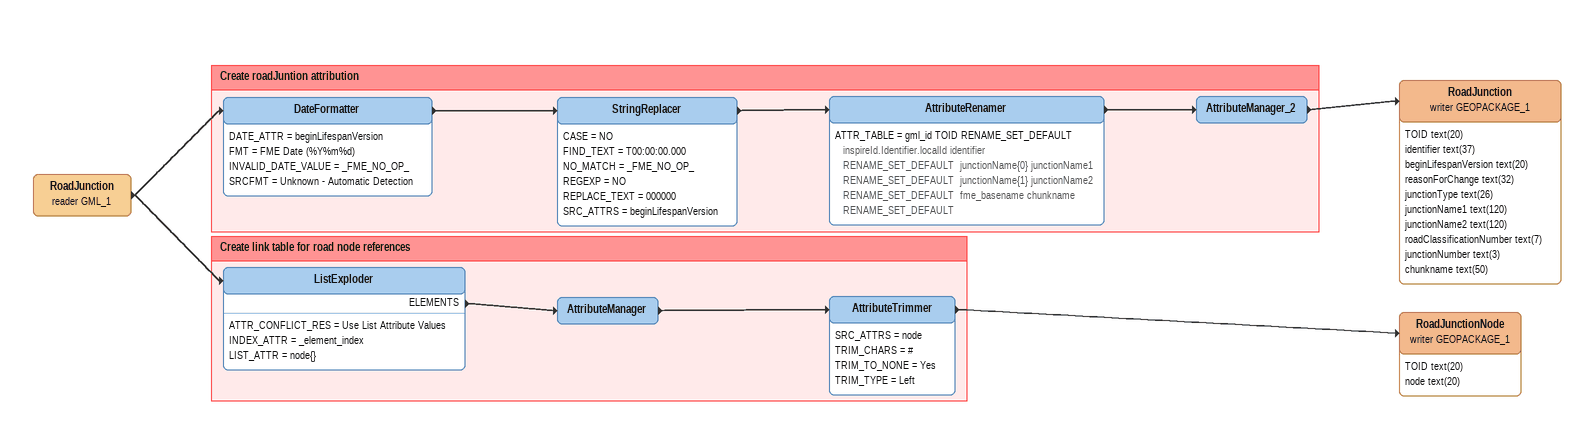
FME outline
RoadJunction (reader GML_1)
    -> DateFormatter
    -> ListExploder
RoadJunction (writer GEOPACKAGE_1)
    attributes: TOID text(20), identifier text(37), beginLifespanVersion text(20), reasonForChange text(32), junctionType text(26), junctionName1 text(120), junctionName2 text(120), roadClassificationNumber text(7), junctionNumber text(3), chunkname text(50)
RoadJunctionNode (writer GEOPACKAGE_1)
    attributes: TOID text(20), node text(20)

Bookmark: Create roadJuntion attribution
DateFormatter
    DATE_ATTR = beginLifespanVersion
    FMT = FME Date (%Y%m%d)
    INVALID_DATE_VALUE = _FME_NO_OP_
    SRCFMT = Unknown - Automatic Detection
    -> StringReplacer
StringReplacer
    CASE = NO
    FIND_TEXT = T00:00:00.000
    NO_MATCH = _FME_NO_OP_
    REGEXP = NO
    REPLACE_TEXT = 000000
    SRC_ATTRS = beginLifespanVersion
    -> AttributeRenamer
AttributeRenamer
    ATTR_TABLE = gml_id TOID RENAME_SET_DEFAULT  inspireId.Identifier.localId identifier RENAME_SET_DEFAULT  junctionName{0} junctionName1 RENAME_SET_DEFAULT  junctionName{1} junctionName2 RENAME_SET_DEFAULT  fme_basename chunkname RENAME_SET_DEFAULT
    -> AttributeManager_2
AttributeManager_2
    -> RoadJunction (writer GEOPACKAGE_1)

Bookmark: Create link table for road node references
ListExploder
    ATTR_CONFLICT_RES = Use List Attribute Values
    INDEX_ATTR = _element_index
    LIST_ATTR = node{}
    ELEMENTS -> AttributeManager
AttributeManager
    -> AttributeTrimmer
AttributeTrimmer
    SRC_ATTRS = node
    TRIM_CHARS = #
    TRIM_TO_NONE = Yes
    TRIM_TYPE = Left
    -> RoadJunctionNode (writer GEOPACKAGE_1)
